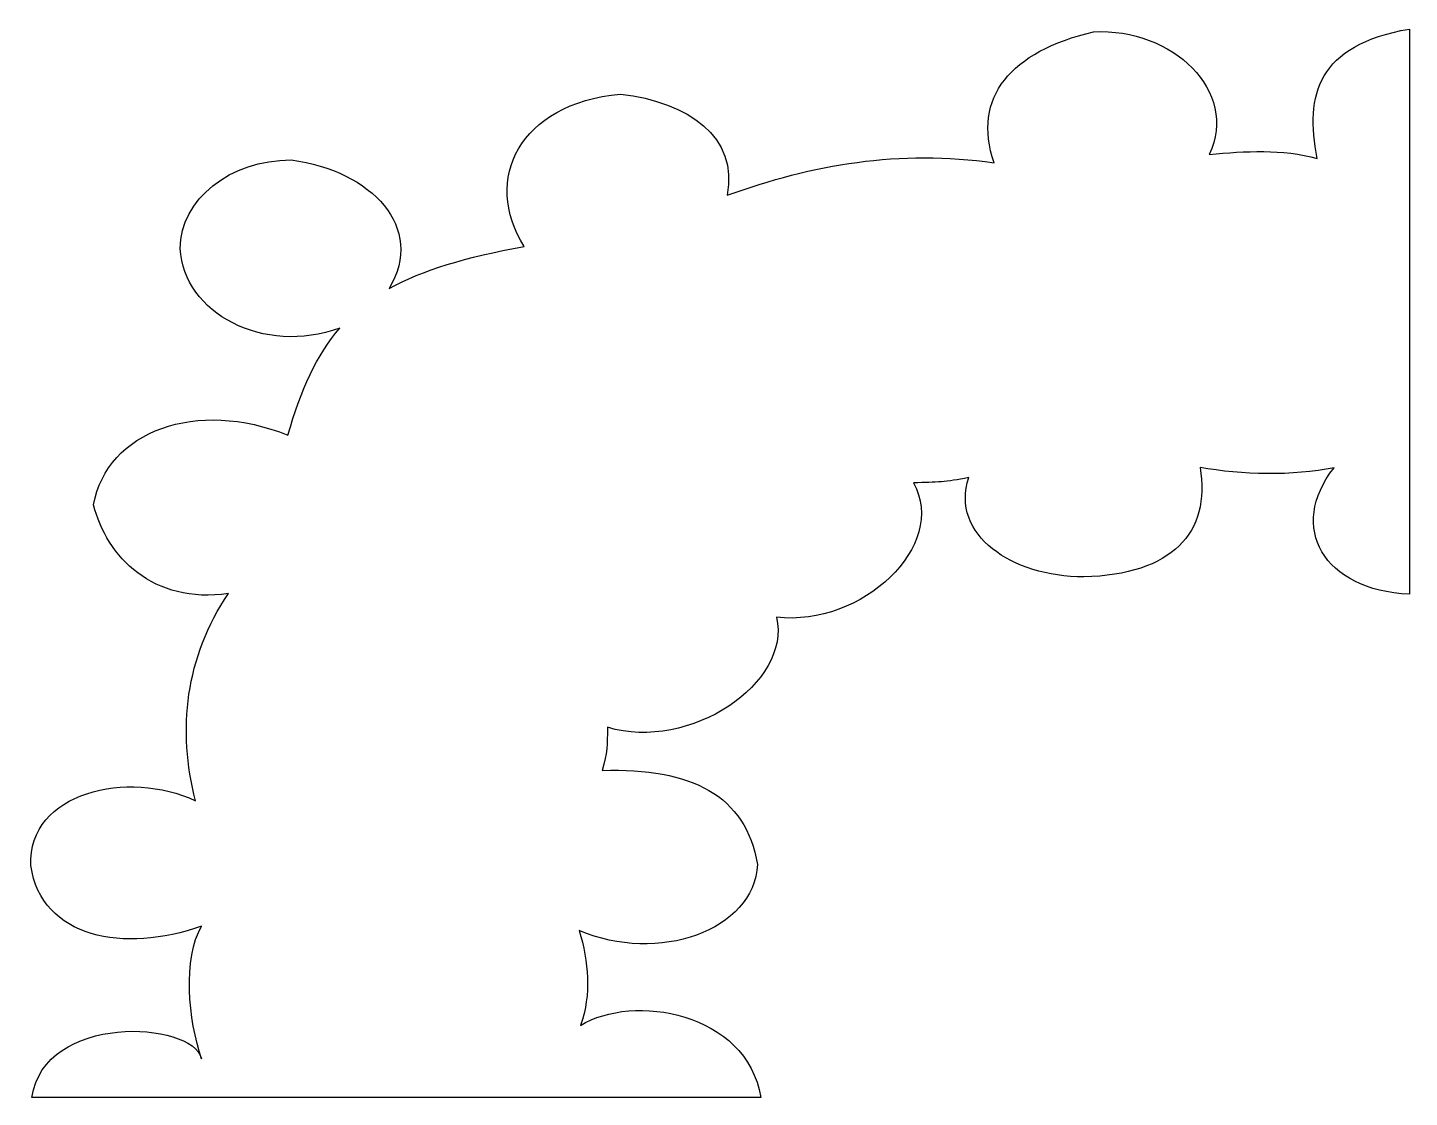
# Model space of a CAD drawing. Header units: centimetres. Extents: x -0.06 to 2.18, y 6.1 to 7.83.
import ezdxf

# ---------------------------------------------------------------- set-up
doc = ezdxf.new("R2010")
doc.units = ezdxf.units.CM
doc.header["$MEASUREMENT"] = 0
doc.layers.add('Layer 1', color=7, linetype='Continuous')

msp = doc.modelspace()

# ---------------------------------------------------------------- linework, layer by layer
at = {"layer": 'Layer 1', "color": 30}
msp.add_open_spline([(2.18499, 7.83027), (2.03576, 7.80393), (2.01541, 7.72416), (2.03551, 7.62019), (2.03551, 7.62019), (1.97842, 7.63598), (1.91911, 7.632), (1.86021, 7.62683), (1.86021, 7.62683), (1.90851, 7.72891), (1.8009, 7.83249), (1.67222, 7.82573), (1.67222, 7.82573), (1.53784, 7.79405), (1.47455, 7.7195), (1.51096, 7.6132), (1.51096, 7.6132), (1.3574, 7.63511), (1.21608, 7.61058), (1.07746, 7.56042), (1.07746, 7.56042), (1.09634, 7.65488), (1.0147, 7.71175), (0.90442, 7.72471), (0.90442, 7.72471), (0.73963, 7.70896), (0.67985, 7.58642), (0.74814, 7.47723), (0.74814, 7.47723), (0.65305, 7.46004), (0.5827, 7.43917), (0.5289, 7.40907), (0.5289, 7.40907), (0.58772, 7.50809), (0.50126, 7.60013), (0.3699, 7.61775), (0.3699, 7.61775), (0.27071, 7.61812), (0.19012, 7.55344), (0.18961, 7.47408), (0.18961, 7.47408), (0.19525, 7.36891), (0.32514, 7.30016), (0.44871, 7.34475), (0.44871, 7.34475), (0.41102, 7.30117), (0.38599, 7.24511), (0.36446, 7.17102), (0.36446, 7.17102), (0.21776, 7.23081), (0.07017, 7.17827), (0.04919, 7.05812), (0.04919, 7.05812), (0.06975, 6.97352), (0.14629, 6.8963), (0.26798, 6.9141), (0.26798, 6.9141), (0.19839, 6.81108), (0.18466, 6.69314), (0.21453, 6.57783), (0.21453, 6.57783), (0.1058, 6.62923), (-0.05798, 6.59204), (-0.05273, 6.47261), (-0.05273, 6.47261), (-0.03607, 6.35503), (0.09908, 6.32967), (0.22449, 6.37439), (0.22449, 6.37439), (0.19364, 6.32225), (0.20272, 6.2217), (0.22449, 6.15907), (0.22449, 6.15907), (0.20858, 6.2215), (-0.03154, 6.2331), (-0.05092, 6.0965), (-0.05092, 6.0965), (-0.05092, 6.0965), (1.13226, 6.0965), (1.13226, 6.0965), (1.13226, 6.0965), (1.10892, 6.23547), (0.9242, 6.26588), (0.83963, 6.21325), (0.83963, 6.21325), (0.8576, 6.2646), (0.85228, 6.31614), (0.83735, 6.3674), (0.83735, 6.3674), (0.96506, 6.31227), (1.12121, 6.3669), (1.1268, 6.47436), (1.1268, 6.47436), (1.10772, 6.58664), (1.01999, 6.6316), (0.87449, 6.62711), (0.87449, 6.62711), (0.88368, 6.65649), (0.8829, 6.66708), (0.8831, 6.69702), (0.8831, 6.69702), (1.01725, 6.65707), (1.18254, 6.76892), (1.15761, 6.87564), (1.15761, 6.87564), (1.29668, 6.86007), (1.43637, 6.99167), (1.38002, 7.09376), (1.38002, 7.09376), (1.41879, 7.09492), (1.43197, 7.09442), (1.46971, 7.1025), (1.46971, 7.1025), (1.43922, 7.00893), (1.54037, 6.94145), (1.65634, 6.94101), (1.65634, 6.94101), (1.80007, 6.94465), (1.86291, 7.0129), (1.84523, 7.11893), (1.84523, 7.11893), (1.91298, 7.10619), (1.99608, 7.10479), (2.06266, 7.11824), (2.06266, 7.11824), (1.9871, 7.02239), (2.04538, 6.91888), (2.18497, 6.91305), (2.18497, 6.91305), (2.18497, 6.91305), (2.18497, 7.83027), (2.18497, 7.83027), (2.18497, 7.83027), (2.18497, 7.83027), (2.18499, 7.83027), (2.18499, 7.83027)], degree=3, knots=[0, 0, 0, 0, 0.0285714, 0.0285714, 0.0285714, 0.0285714, 0.0571429, 0.0571429, 0.0571429, 0.0571429, 0.0857143, 0.0857143, 0.0857143, 0.0857143, 0.1142857, 0.1142857, 0.1142857, 0.1142857, 0.1428571, 0.1428571, 0.1428571, 0.1428571, 0.1714286, 0.1714286, 0.1714286, 0.1714286, 0.2, 0.2, 0.2, 0.2, 0.2285714, 0.2285714, 0.2285714, 0.2285714, 0.2571429, 0.2571429, 0.2571429, 0.2571429, 0.2857143, 0.2857143, 0.2857143, 0.2857143, 0.3142857, 0.3142857, 0.3142857, 0.3142857, 0.3428571, 0.3428571, 0.3428571, 0.3428571, 0.3714286, 0.3714286, 0.3714286, 0.3714286, 0.4, 0.4, 0.4, 0.4, 0.4285714, 0.4285714, 0.4285714, 0.4285714, 0.4571429, 0.4571429, 0.4571429, 0.4571429, 0.4857143, 0.4857143, 0.4857143, 0.4857143, 0.5142857, 0.5142857, 0.5142857, 0.5142857, 0.5428571, 0.5428571, 0.5428571, 0.5428571, 0.5714286, 0.5714286, 0.5714286, 0.5714286, 0.6, 0.6, 0.6, 0.6, 0.6285714, 0.6285714, 0.6285714, 0.6285714, 0.6571429, 0.6571429, 0.6571429, 0.6571429, 0.6857143, 0.6857143, 0.6857143, 0.6857143, 0.7142857, 0.7142857, 0.7142857, 0.7142857, 0.7428571, 0.7428571, 0.7428571, 0.7428571, 0.7714286, 0.7714286, 0.7714286, 0.7714286, 0.8, 0.8, 0.8, 0.8, 0.8285714, 0.8285714, 0.8285714, 0.8285714, 0.8571429, 0.8571429, 0.8571429, 0.8571429, 0.8857143, 0.8857143, 0.8857143, 0.8857143, 0.9142857, 0.9142857, 0.9142857, 0.9142857, 0.9428571, 0.9428571, 0.9428571, 0.9428571, 1, 1, 1, 1], dxfattribs=at)

doc.saveas('drawing.dxf')
